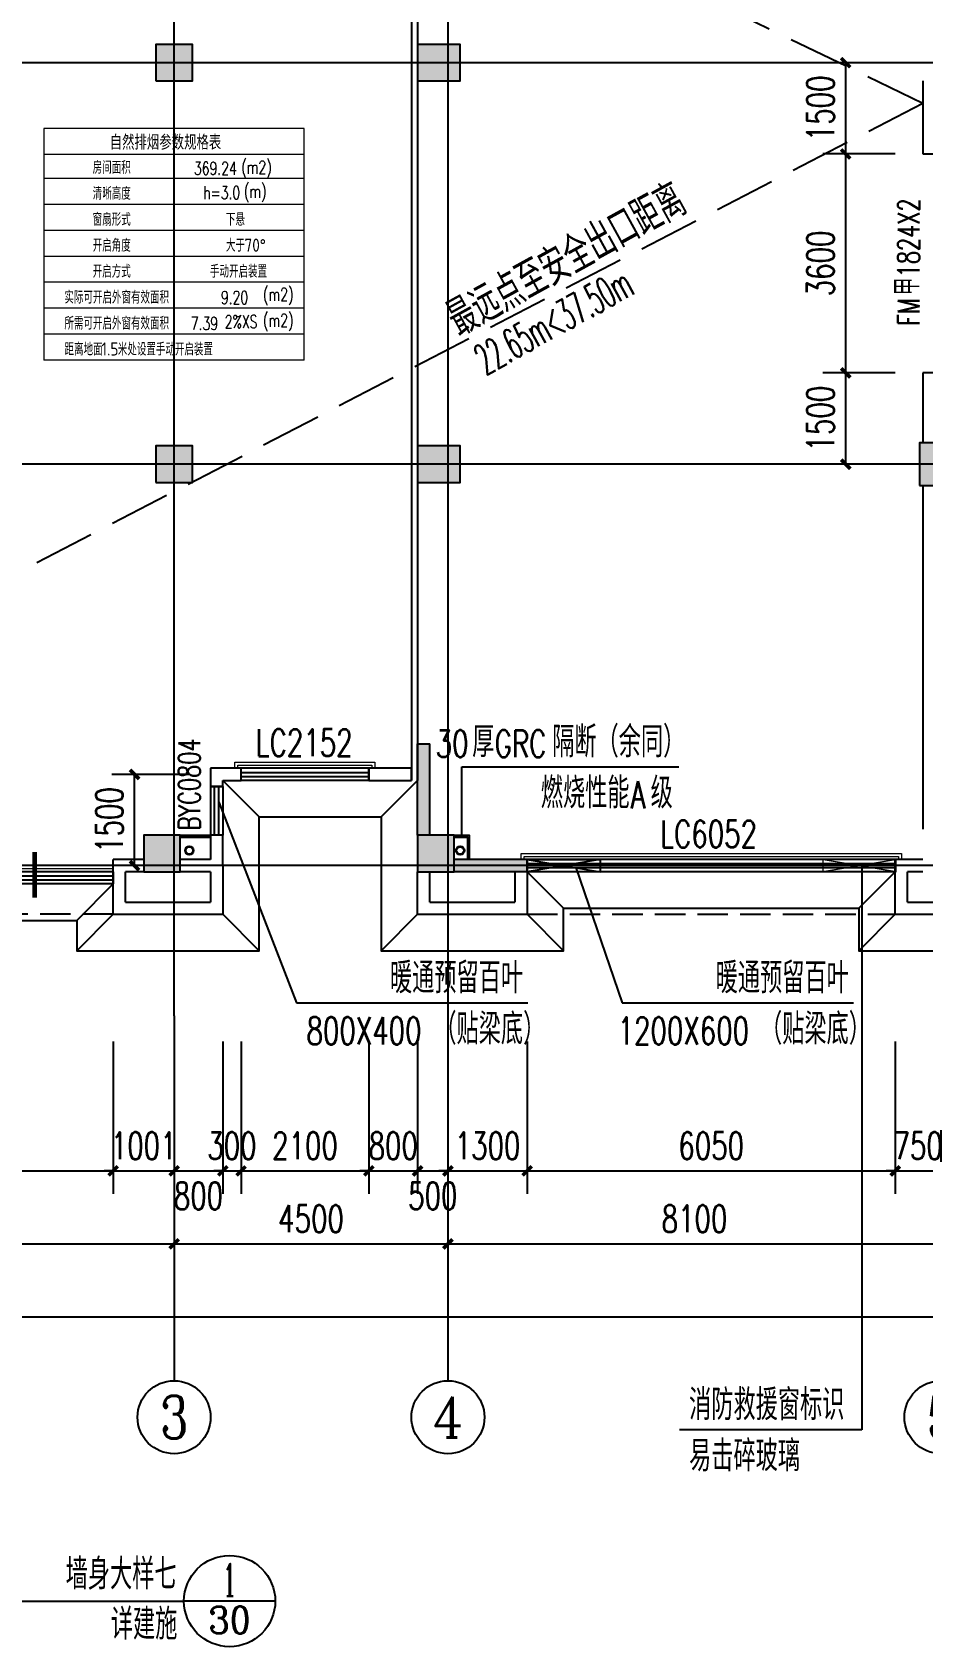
# Model space of a CAD drawing. Extents: x 1738711 to 2346805, y 1189731 to 2516152.
# Drawn here: x 1935962 to 1950592, y 1574084 to 1600625 of the extents above; entities that cross this region are included whole.
import ezdxf
from ezdxf.enums import TextEntityAlignment as Align

# ---------------------------------------------------------------- set-up
doc = ezdxf.new("R2010")
doc.units = 0
doc.header["$LTSCALE"] = 1000
doc.header["$MEASUREMENT"] = 0
doc.linetypes.add('DASH', pattern=[0.35, 0.25, -0.1])
doc.linetypes.add('复件 140224通州运河二期售楼部条件图_t3$0$X-ME SHAFT SH$0$X-B2$0$WATER_LINE', pattern=[0])
for name, color, linetype, lineweight in [('_0', 7, 'Continuous', 25), ('H_Z', 4, 'Continuous', 13), ('栏杆', 6, 'Continuous', 15)]:
    doc.layers.add(name, color=color, linetype=linetype, lineweight=lineweight)
for name, color, linetype in [('_line1', 151, 'Continuous'), ('A-Detl-Thin', 1, 'Continuous'), ('AXIS', 3, 'Continuous'), ('AXIS_TEXT', 7, 'Continuous'), ('COLUMN', 9, 'Continuous'), ('DIM_IDEN', 3, 'Continuous'), ('DIM_LEAD', 3, 'Continuous'), ('DOTE', 1, 'Continuous'), ('PUB_DIM', 3, 'Continuous'), ('PUB_HATCH', 8, 'Continuous'), ('PUB_TEXT', 7, 'Continuous'), ('WALL', 40, 'Continuous'), ('WINDOW', 144, 'Continuous'), ('WINDOW_TEXT', 7, 'Continuous'), ('YS', 6, 'Continuous'), ('文字', 6, 'Continuous'), ('疏散距离', 211, 'DASH'), ('看线', 8, 'Continuous'), ('面层', 6, 'Continuous')]:
    doc.layers.add(name, color=color, linetype=linetype)
doc.styles.add('_TCH_AXIS', font='COMPLEX', dxfattribs={"bigfont": 'GBCBIG'})
doc.styles.add('_TCH_DIM', font='SIMPLEX', dxfattribs={"bigfont": 'GBCBIG'})
doc.styles.add('_TCH_DIM_T3', font='SIMPLEX', dxfattribs={"width": 0.705882, "bigfont": 'GBCBIG'})
doc.styles.add('_TCH_LABEL', font='COMPLEX', dxfattribs={"bigfont": 'GBCBIG'})
doc.styles.add('_TCH_WINDOW', font='SIMPLEX', dxfattribs={"height": 3.5, "bigfont": 'GBCBIG'})
doc.styles.add('COMPLEX', font='COMPLEX')
doc.styles.add('HZ', font='rs', dxfattribs={"bigfont": 'hztxt'})
doc.styles.get("Standard").update_dxf_attribs({"font": 'gbenor.shx', "bigfont": 'gbcbig.shx'})
doc.styles.add('黑体', font='simhei_0.ttf', dxfattribs={"width": 0.9})
doc.dimstyles.new('_TCH_ARCH&&150', dxfattribs={"dimtxt": 446.25, "dimasz": 150, "dimexe": 375, "dimexo": 450, "dimgap": 189.375, "dimtad": 1, "dimdec": 0, "dimzin": 0, "dimdsep": 46, "dimtxsty": '_TCH_DIM_T3', "dimblk": 'ARCHTICK', "dimcen": 0.09, "dimclrt": 7, "dimazin": 2, "dimtfac": 1, "dimtdec": 0, "dimtix": 1, "dimtmove": 2, "dimatfit": 3, "dimfxl": 1, "dimtolj": 1, "dimtzin": 0, "dimarcsym": 0})

# ---------------------------------------------------------------- blocks, each defined once
blk = doc.blocks.new('A$C68B42598')
at = {"layer": 'YS'}
for radius in [70, 60]:
    blk.add_circle((70, 70), radius, dxfattribs=at)
blk = doc.blocks.new('hreahaerheh')
at = {"layer": 'YS'}
blk.add_blockref('A$C68B42598', (1933315, 1888439), dxfattribs=at)
blk = doc.blocks.new('hreahreahearher')
at = {"layer": 'YS'}
blk.add_blockref('A$C68B42598', (1938472, 1686205), dxfattribs=at)
blk = doc.blocks.new('jtrsjhtrh')
at = {"layer": 'A-Detl-Thin', "const_width": 20}
blk.add_lwpolyline([(397699, 368025), (397899, 368025), (397899, 366825), (397699, 366825)], close=True, dxfattribs=at)
for points in [[(397899, 366825), (397699, 368025)], [(397699, 366825), (397899, 368025)]]:
    blk.add_lwpolyline(points, dxfattribs=at)
blk = doc.blocks.new('hgerahgrehre')
at = {"layer": '看线'}
for p, q in [((1923667, 1595055), (1923867, 1596255)), ((1923667, 1596255), (1923867, 1595055))]:
    blk.add_line(p, q, dxfattribs=at)
blk.add_lwpolyline([(1923667, 1595055), (1923667, 1596255), (1923867, 1596255), (1923867, 1595055)], close=True, dxfattribs=at)
blk = doc.blocks.new('_ArchTick')
at = {"color": 0, "linetype": 'ByBlock', "const_width": 0.4}
blk.add_lwpolyline([(-0.5, -0.5), (0.5, 0.5)], dxfattribs=at)
blk = doc.blocks.new('*D2017')
at = {"layer": 'Defpoints', "color": 0, "transparency": 16777216}
for p in [(1937642, 1588425), (1938992, 1588425), (1938992, 1586925)]:
    blk.add_point(p, dxfattribs=at)
at = {"layer": 'PUB_DIM', "color": 0, "lineweight": -2, "transparency": 16777216}
for p, q in [((1938542, 1588425), (1937267, 1588425)), ((1937642, 1586925), (1937642, 1588425)), ((1938542, 1586925), (1937267, 1586925))]:
    blk.add_line(p, q, dxfattribs=at)
at = {"layer": 'PUB_DIM', "color": 0, "lineweight": -2, "transparency": 16777216, "xscale": 150, "yscale": 150, "zscale": 150}
for p, rotation in [((1937642, 1588425), 90), ((1937642, 1586925), 270)]:
    blk.add_blockref('_ArchTick', p, dxfattribs=dict(at, rotation=rotation))
at = {"layer": 'PUB_DIM', "color": 7, "transparency": 16777216, "insert": (1937229, 1587675), "char_height": 446.2, "attachment_point": 5, "rotation": 90, "style": '_TCH_DIM_T3'}
blk.add_mtext('\\A1;1500', dxfattribs=at)
blk = doc.blocks.new('*D2467')
at = {"layer": 'Defpoints', "color": 0, "transparency": 16777216}
for p in [(1930192, 1584485), (1937291, 1584485), (1937291, 1581907)]:
    blk.add_point(p, dxfattribs=at)
at = {"layer": 'PUB_DIM', "color": 0, "lineweight": -2, "transparency": 16777216}
for p, q in [((1930192, 1584035), (1930192, 1581532)), ((1937291, 1584035), (1937291, 1581532)), ((1930192, 1581907), (1937291, 1581907))]:
    blk.add_line(p, q, dxfattribs=at)
at = {"layer": 'PUB_DIM', "color": 0, "lineweight": -2, "transparency": 16777216, "xscale": 150, "yscale": 150, "zscale": 150, "rotation": 180}
blk.add_blockref('_ArchTick', (1930192, 1581907), dxfattribs=at)
at = {"layer": 'PUB_DIM', "color": 0, "lineweight": -2, "transparency": 16777216, "xscale": 150, "yscale": 150, "zscale": 150}
blk.add_blockref('_ArchTick', (1937291, 1581907), dxfattribs=at)
at = {"layer": 'PUB_DIM', "color": 7, "transparency": 16777216, "insert": (1933742, 1582320), "char_height": 446.2, "attachment_point": 5, "style": '_TCH_DIM_T3'}
blk.add_mtext('\\A1;7099', dxfattribs=at)
blk = doc.blocks.new('*D2468')
at = {"layer": 'Defpoints', "color": 0, "transparency": 16777216}
for p in [(1937291, 1584485), (1938292, 1584485), (1938292, 1581907)]:
    blk.add_point(p, dxfattribs=at)
at = {"layer": 'PUB_DIM', "color": 0, "lineweight": -2, "transparency": 16777216}
for p, q in [((1937291, 1584035), (1937291, 1581532)), ((1938292, 1584035), (1938292, 1581532)), ((1937291, 1581907), (1937141, 1581907)), ((1937291, 1581907), (1938292, 1581907)), ((1938292, 1581907), (1938442, 1581907))]:
    blk.add_line(p, q, dxfattribs=at)
at = {"layer": 'PUB_DIM', "color": 0, "lineweight": -2, "transparency": 16777216, "xscale": 150, "yscale": 150, "zscale": 150}
blk.add_blockref('_ArchTick', (1937291, 1581907), dxfattribs=at)
at = {"layer": 'PUB_DIM', "color": 0, "lineweight": -2, "transparency": 16777216, "xscale": 150, "yscale": 150, "zscale": 150, "rotation": 180}
blk.add_blockref('_ArchTick', (1938292, 1581907), dxfattribs=at)
at = {"layer": 'PUB_DIM', "color": 7, "transparency": 16777216, "insert": (1937792, 1582320), "char_height": 446.2, "attachment_point": 5, "style": '_TCH_DIM_T3'}
blk.add_mtext('\\A1;1001', dxfattribs=at)
blk = doc.blocks.new('*D2469')
at = {"layer": 'Defpoints', "color": 0, "transparency": 16777216}
for p in [(1938292, 1584485), (1939092, 1584485), (1939092, 1581907)]:
    blk.add_point(p, dxfattribs=at)
at = {"layer": 'PUB_DIM', "color": 0, "lineweight": -2, "transparency": 16777216}
for p, q in [((1938292, 1584035), (1938292, 1581532)), ((1939092, 1584035), (1939092, 1581532)), ((1938292, 1581907), (1939092, 1581907))]:
    blk.add_line(p, q, dxfattribs=at)
at = {"layer": 'PUB_DIM', "color": 0, "lineweight": -2, "transparency": 16777216, "xscale": 150, "yscale": 150, "zscale": 150, "rotation": 180}
blk.add_blockref('_ArchTick', (1938292, 1581907), dxfattribs=at)
at = {"layer": 'PUB_DIM', "color": 0, "lineweight": -2, "transparency": 16777216, "xscale": 150, "yscale": 150, "zscale": 150}
blk.add_blockref('_ArchTick', (1939092, 1581907), dxfattribs=at)
at = {"layer": 'PUB_DIM', "color": 7, "transparency": 16777216, "insert": (1938692, 1581495), "char_height": 446.2, "attachment_point": 5, "style": '_TCH_DIM_T3'}
blk.add_mtext('\\A1;800', dxfattribs=at)
blk = doc.blocks.new('*D2470')
at = {"layer": 'Defpoints', "color": 0, "transparency": 16777216}
for p in [(1939092, 1584485), (1939392, 1584485), (1939392, 1581907)]:
    blk.add_point(p, dxfattribs=at)
at = {"layer": 'PUB_DIM', "color": 0, "lineweight": -2, "transparency": 16777216}
for p, q in [((1939092, 1584035), (1939092, 1581532)), ((1939392, 1584035), (1939392, 1581532)), ((1939092, 1581907), (1938942, 1581907)), ((1939092, 1581907), (1939392, 1581907)), ((1939392, 1581907), (1939542, 1581907))]:
    blk.add_line(p, q, dxfattribs=at)
at = {"layer": 'PUB_DIM', "color": 0, "lineweight": -2, "transparency": 16777216, "xscale": 150, "yscale": 150, "zscale": 150}
blk.add_blockref('_ArchTick', (1939092, 1581907), dxfattribs=at)
at = {"layer": 'PUB_DIM', "color": 0, "lineweight": -2, "transparency": 16777216, "xscale": 150, "yscale": 150, "zscale": 150, "rotation": 180}
blk.add_blockref('_ArchTick', (1939392, 1581907), dxfattribs=at)
at = {"layer": 'PUB_DIM', "color": 7, "transparency": 16777216, "insert": (1939242, 1582320), "char_height": 446.2, "attachment_point": 5, "style": '_TCH_DIM_T3'}
blk.add_mtext('\\A1;300', dxfattribs=at)
blk = doc.blocks.new('*D2471')
at = {"layer": 'Defpoints', "color": 0, "transparency": 16777216}
for p in [(1939392, 1584485), (1941492, 1584485), (1941492, 1581907)]:
    blk.add_point(p, dxfattribs=at)
at = {"layer": 'PUB_DIM', "color": 0, "lineweight": -2, "transparency": 16777216}
for p, q in [((1939392, 1584035), (1939392, 1581532)), ((1941492, 1584035), (1941492, 1581532)), ((1939392, 1581907), (1941492, 1581907))]:
    blk.add_line(p, q, dxfattribs=at)
at = {"layer": 'PUB_DIM', "color": 0, "lineweight": -2, "transparency": 16777216, "xscale": 150, "yscale": 150, "zscale": 150, "rotation": 180}
blk.add_blockref('_ArchTick', (1939392, 1581907), dxfattribs=at)
at = {"layer": 'PUB_DIM', "color": 0, "lineweight": -2, "transparency": 16777216, "xscale": 150, "yscale": 150, "zscale": 150}
blk.add_blockref('_ArchTick', (1941492, 1581907), dxfattribs=at)
at = {"layer": 'PUB_DIM', "color": 7, "transparency": 16777216, "insert": (1940442, 1582320), "char_height": 446.2, "attachment_point": 5, "style": '_TCH_DIM_T3'}
blk.add_mtext('\\A1;2100', dxfattribs=at)
blk = doc.blocks.new('*D2472')
at = {"layer": 'Defpoints', "color": 0, "transparency": 16777216}
for p in [(1941492, 1584485), (1942292, 1584485), (1942292, 1581907)]:
    blk.add_point(p, dxfattribs=at)
at = {"layer": 'PUB_DIM', "color": 0, "lineweight": -2, "transparency": 16777216}
for p, q in [((1941492, 1584035), (1941492, 1581532)), ((1942292, 1584035), (1942292, 1581532)), ((1941492, 1581907), (1941342, 1581907)), ((1941492, 1581907), (1942292, 1581907)), ((1942292, 1581907), (1942442, 1581907))]:
    blk.add_line(p, q, dxfattribs=at)
at = {"layer": 'PUB_DIM', "color": 0, "lineweight": -2, "transparency": 16777216, "xscale": 150, "yscale": 150, "zscale": 150}
blk.add_blockref('_ArchTick', (1941492, 1581907), dxfattribs=at)
at = {"layer": 'PUB_DIM', "color": 0, "lineweight": -2, "transparency": 16777216, "xscale": 150, "yscale": 150, "zscale": 150, "rotation": 180}
blk.add_blockref('_ArchTick', (1942292, 1581907), dxfattribs=at)
at = {"layer": 'PUB_DIM', "color": 7, "transparency": 16777216, "insert": (1941892, 1582320), "char_height": 446.2, "attachment_point": 5, "style": '_TCH_DIM_T3'}
blk.add_mtext('\\A1;800', dxfattribs=at)
blk = doc.blocks.new('*D2473')
at = {"layer": 'Defpoints', "color": 0, "transparency": 16777216}
for p in [(1942292, 1584485), (1942792, 1584485), (1942792, 1581907)]:
    blk.add_point(p, dxfattribs=at)
at = {"layer": 'PUB_DIM', "color": 0, "lineweight": -2, "transparency": 16777216}
for p, q in [((1942292, 1584035), (1942292, 1581532)), ((1942792, 1584035), (1942792, 1581532)), ((1942292, 1581907), (1942792, 1581907))]:
    blk.add_line(p, q, dxfattribs=at)
at = {"layer": 'PUB_DIM', "color": 0, "lineweight": -2, "transparency": 16777216, "xscale": 150, "yscale": 150, "zscale": 150, "rotation": 180}
blk.add_blockref('_ArchTick', (1942292, 1581907), dxfattribs=at)
at = {"layer": 'PUB_DIM', "color": 0, "lineweight": -2, "transparency": 16777216, "xscale": 150, "yscale": 150, "zscale": 150}
blk.add_blockref('_ArchTick', (1942792, 1581907), dxfattribs=at)
at = {"layer": 'PUB_DIM', "color": 7, "transparency": 16777216, "insert": (1942542, 1581495), "char_height": 446.2, "attachment_point": 5, "style": '_TCH_DIM_T3'}
blk.add_mtext('\\A1;500', dxfattribs=at)
blk = doc.blocks.new('*D2474')
at = {"layer": 'Defpoints', "color": 0, "transparency": 16777216}
for p in [(1942792, 1584485), (1944092, 1584485), (1944092, 1581907)]:
    blk.add_point(p, dxfattribs=at)
at = {"layer": 'PUB_DIM', "color": 0, "lineweight": -2, "transparency": 16777216}
for p, q in [((1942792, 1584035), (1942792, 1581532)), ((1944092, 1584035), (1944092, 1581532)), ((1942792, 1581907), (1942642, 1581907)), ((1942792, 1581907), (1944092, 1581907)), ((1944092, 1581907), (1944242, 1581907))]:
    blk.add_line(p, q, dxfattribs=at)
at = {"layer": 'PUB_DIM', "color": 0, "lineweight": -2, "transparency": 16777216, "xscale": 150, "yscale": 150, "zscale": 150}
blk.add_blockref('_ArchTick', (1942792, 1581907), dxfattribs=at)
at = {"layer": 'PUB_DIM', "color": 0, "lineweight": -2, "transparency": 16777216, "xscale": 150, "yscale": 150, "zscale": 150, "rotation": 180}
blk.add_blockref('_ArchTick', (1944092, 1581907), dxfattribs=at)
at = {"layer": 'PUB_DIM', "color": 7, "transparency": 16777216, "insert": (1943442, 1582320), "char_height": 446.2, "attachment_point": 5, "style": '_TCH_DIM_T3'}
blk.add_mtext('\\A1;1300', dxfattribs=at)
blk = doc.blocks.new('*D2475')
at = {"layer": 'Defpoints', "color": 0, "transparency": 16777216}
for p in [(1944092, 1584485), (1950142, 1584485), (1950142, 1581907)]:
    blk.add_point(p, dxfattribs=at)
at = {"layer": 'PUB_DIM', "color": 0, "lineweight": -2, "transparency": 16777216}
for p, q in [((1944092, 1584035), (1944092, 1581532)), ((1950142, 1584035), (1950142, 1581532)), ((1944092, 1581907), (1950142, 1581907))]:
    blk.add_line(p, q, dxfattribs=at)
at = {"layer": 'PUB_DIM', "color": 0, "lineweight": -2, "transparency": 16777216, "xscale": 150, "yscale": 150, "zscale": 150, "rotation": 180}
blk.add_blockref('_ArchTick', (1944092, 1581907), dxfattribs=at)
at = {"layer": 'PUB_DIM', "color": 0, "lineweight": -2, "transparency": 16777216, "xscale": 150, "yscale": 150, "zscale": 150}
blk.add_blockref('_ArchTick', (1950142, 1581907), dxfattribs=at)
at = {"layer": 'PUB_DIM', "color": 7, "transparency": 16777216, "insert": (1947117, 1582320), "char_height": 446.2, "attachment_point": 5, "style": '_TCH_DIM_T3'}
blk.add_mtext('\\A1;6050', dxfattribs=at)
blk = doc.blocks.new('*D2476')
at = {"layer": 'Defpoints', "color": 0, "transparency": 16777216}
for p in [(1950142, 1584485), (1950892, 1584485), (1950892, 1581907)]:
    blk.add_point(p, dxfattribs=at)
at = {"layer": 'PUB_DIM', "color": 0, "lineweight": -2, "transparency": 16777216}
for p, q in [((1950142, 1584035), (1950142, 1581532)), ((1950892, 1584035), (1950892, 1581532)), ((1950142, 1581907), (1949992, 1581907)), ((1950142, 1581907), (1950892, 1581907)), ((1950892, 1581907), (1951042, 1581907))]:
    blk.add_line(p, q, dxfattribs=at)
at = {"layer": 'PUB_DIM', "color": 0, "lineweight": -2, "transparency": 16777216, "xscale": 150, "yscale": 150, "zscale": 150}
blk.add_blockref('_ArchTick', (1950142, 1581907), dxfattribs=at)
at = {"layer": 'PUB_DIM', "color": 0, "lineweight": -2, "transparency": 16777216, "xscale": 150, "yscale": 150, "zscale": 150, "rotation": 180}
blk.add_blockref('_ArchTick', (1950892, 1581907), dxfattribs=at)
at = {"layer": 'PUB_DIM', "color": 7, "transparency": 16777216, "insert": (1950517, 1582320), "char_height": 446.2, "attachment_point": 5, "style": '_TCH_DIM_T3'}
blk.add_mtext('\\A1;750', dxfattribs=at)
blk = doc.blocks.new('*D2523')
at = {"layer": 'AXIS', "color": 0, "lineweight": -2, "transparency": 16777216}
for p, q in [((1930192, 1584007), (1930192, 1580332)), ((1938292, 1584007), (1938292, 1580332)), ((1930192, 1580707), (1938292, 1580707))]:
    blk.add_line(p, q, dxfattribs=at)
at = {"layer": 'Defpoints', "color": 0, "transparency": 16777216}
for p in [(1930192, 1584457), (1938292, 1584457), (1938292, 1580707)]:
    blk.add_point(p, dxfattribs=at)
at = {"layer": 'AXIS', "color": 0, "lineweight": -2, "transparency": 16777216, "xscale": 150, "yscale": 150, "zscale": 150, "rotation": 180}
blk.add_blockref('_ArchTick', (1930192, 1580707), dxfattribs=at)
at = {"layer": 'AXIS', "color": 0, "lineweight": -2, "transparency": 16777216, "xscale": 150, "yscale": 150, "zscale": 150}
blk.add_blockref('_ArchTick', (1938292, 1580707), dxfattribs=at)
at = {"layer": 'AXIS', "color": 7, "transparency": 16777216, "insert": (1934242, 1581120), "char_height": 446.2, "attachment_point": 5, "style": '_TCH_DIM_T3'}
blk.add_mtext('\\A1;8100', dxfattribs=at)
blk = doc.blocks.new('*D2524')
at = {"layer": 'AXIS', "color": 0, "lineweight": -2, "transparency": 16777216}
for p, q in [((1938292, 1584007), (1938292, 1580332)), ((1942792, 1584007), (1942792, 1580332)), ((1938292, 1580707), (1942792, 1580707))]:
    blk.add_line(p, q, dxfattribs=at)
at = {"layer": 'Defpoints', "color": 0, "transparency": 16777216}
for p in [(1938292, 1584457), (1942792, 1584457), (1942792, 1580707)]:
    blk.add_point(p, dxfattribs=at)
at = {"layer": 'AXIS', "color": 0, "lineweight": -2, "transparency": 16777216, "xscale": 150, "yscale": 150, "zscale": 150, "rotation": 180}
blk.add_blockref('_ArchTick', (1938292, 1580707), dxfattribs=at)
at = {"layer": 'AXIS', "color": 0, "lineweight": -2, "transparency": 16777216, "xscale": 150, "yscale": 150, "zscale": 150}
blk.add_blockref('_ArchTick', (1942792, 1580707), dxfattribs=at)
at = {"layer": 'AXIS', "color": 7, "transparency": 16777216, "insert": (1940542, 1581120), "char_height": 446.2, "attachment_point": 5, "style": '_TCH_DIM_T3'}
blk.add_mtext('\\A1;4500', dxfattribs=at)
blk = doc.blocks.new('*D2525')
at = {"layer": 'AXIS', "color": 0, "lineweight": -2, "transparency": 16777216}
for p, q in [((1942792, 1584007), (1942792, 1580332)), ((1950892, 1584007), (1950892, 1580332)), ((1942792, 1580707), (1950892, 1580707))]:
    blk.add_line(p, q, dxfattribs=at)
at = {"layer": 'Defpoints', "color": 0, "transparency": 16777216}
for p in [(1942792, 1584457), (1950892, 1584457), (1950892, 1580707)]:
    blk.add_point(p, dxfattribs=at)
at = {"layer": 'AXIS', "color": 0, "lineweight": -2, "transparency": 16777216, "xscale": 150, "yscale": 150, "zscale": 150, "rotation": 180}
blk.add_blockref('_ArchTick', (1942792, 1580707), dxfattribs=at)
at = {"layer": 'AXIS', "color": 0, "lineweight": -2, "transparency": 16777216, "xscale": 150, "yscale": 150, "zscale": 150}
blk.add_blockref('_ArchTick', (1950892, 1580707), dxfattribs=at)
at = {"layer": 'AXIS', "color": 7, "transparency": 16777216, "insert": (1946842, 1581120), "char_height": 446.2, "attachment_point": 5, "style": '_TCH_DIM_T3'}
blk.add_mtext('\\A1;8100', dxfattribs=at)
blk = doc.blocks.new('*D2532')
at = {"layer": 'AXIS', "color": 0, "lineweight": -2, "transparency": 16777216}
for p, q in [((1921292, 1584007), (1921292, 1579132)), ((1999992, 1584007), (1999992, 1579132)), ((1921292, 1579507), (1999992, 1579507))]:
    blk.add_line(p, q, dxfattribs=at)
at = {"layer": 'Defpoints', "color": 0, "transparency": 16777216}
for p in [(1921292, 1584457), (1999992, 1584457), (1999992, 1579507)]:
    blk.add_point(p, dxfattribs=at)
at = {"layer": 'AXIS', "color": 0, "lineweight": -2, "transparency": 16777216, "xscale": 150, "yscale": 150, "zscale": 150, "rotation": 180}
blk.add_blockref('_ArchTick', (1921292, 1579507), dxfattribs=at)
at = {"layer": 'AXIS', "color": 0, "lineweight": -2, "transparency": 16777216, "xscale": 150, "yscale": 150, "zscale": 150}
blk.add_blockref('_ArchTick', (1999992, 1579507), dxfattribs=at)
at = {"layer": 'AXIS', "color": 7, "transparency": 16777216, "insert": (1960642, 1579920), "char_height": 446.2, "attachment_point": 5, "style": '_TCH_DIM_T3'}
blk.add_mtext('\\A1;78700', dxfattribs=at)
blk = doc.blocks.new('*D2953')
at = {"layer": 'Defpoints', "color": 0, "transparency": 16777216}
for p in [(1949327, 1600125), (1950592, 1600125), (1950592, 1598625)]:
    blk.add_point(p, dxfattribs=at)
at = {"layer": 'PUB_DIM', "color": 0, "lineweight": -2, "transparency": 16777216}
for p, q in [((1950142, 1600125), (1948952, 1600125)), ((1949327, 1598625), (1949327, 1600125)), ((1950142, 1598625), (1948952, 1598625))]:
    blk.add_line(p, q, dxfattribs=at)
at = {"layer": 'PUB_DIM', "color": 0, "lineweight": -2, "transparency": 16777216, "xscale": 150, "yscale": 150, "zscale": 150}
for p, rotation in [((1949327, 1600125), 90), ((1949327, 1598625), 270)]:
    blk.add_blockref('_ArchTick', p, dxfattribs=dict(at, rotation=rotation))
at = {"layer": 'PUB_DIM', "color": 7, "transparency": 16777216, "insert": (1948914, 1599375), "char_height": 446.2, "attachment_point": 5, "rotation": 90, "style": '_TCH_DIM_T3'}
blk.add_mtext('\\A1;1500', dxfattribs=at)
blk = doc.blocks.new('*D2954')
at = {"layer": 'Defpoints', "color": 0, "transparency": 16777216}
for p in [(1949327, 1598625), (1950592, 1598625), (1950592, 1595025)]:
    blk.add_point(p, dxfattribs=at)
at = {"layer": 'PUB_DIM', "color": 0, "lineweight": -2, "transparency": 16777216}
for p, q in [((1950142, 1598625), (1948952, 1598625)), ((1949327, 1595025), (1949327, 1598625)), ((1950142, 1595025), (1948952, 1595025))]:
    blk.add_line(p, q, dxfattribs=at)
at = {"layer": 'PUB_DIM', "color": 0, "lineweight": -2, "transparency": 16777216, "xscale": 150, "yscale": 150, "zscale": 150}
for p, rotation in [((1949327, 1598625), 90), ((1949327, 1595025), 270)]:
    blk.add_blockref('_ArchTick', p, dxfattribs=dict(at, rotation=rotation))
at = {"layer": 'PUB_DIM', "color": 7, "transparency": 16777216, "insert": (1948914, 1596825), "char_height": 446.2, "attachment_point": 5, "rotation": 90, "style": '_TCH_DIM_T3'}
blk.add_mtext('\\A1;3600', dxfattribs=at)
blk = doc.blocks.new('*D2955')
at = {"layer": 'Defpoints', "color": 0, "transparency": 16777216}
for p in [(1949327, 1595025), (1950592, 1595025), (1950592, 1593525)]:
    blk.add_point(p, dxfattribs=at)
at = {"layer": 'PUB_DIM', "color": 0, "lineweight": -2, "transparency": 16777216}
for p, q in [((1950142, 1595025), (1948952, 1595025)), ((1949327, 1593525), (1949327, 1595025)), ((1950142, 1593525), (1948952, 1593525))]:
    blk.add_line(p, q, dxfattribs=at)
at = {"layer": 'PUB_DIM', "color": 0, "lineweight": -2, "transparency": 16777216, "xscale": 150, "yscale": 150, "zscale": 150}
for p, rotation in [((1949327, 1595025), 90), ((1949327, 1593525), 270)]:
    blk.add_blockref('_ArchTick', p, dxfattribs=dict(at, rotation=rotation))
at = {"layer": 'PUB_DIM', "color": 7, "transparency": 16777216, "insert": (1948914, 1594275), "char_height": 446.2, "attachment_point": 5, "rotation": 90, "style": '_TCH_DIM_T3'}
blk.add_mtext('\\A1;1500', dxfattribs=at)
blk = doc.blocks.new('_FZH')
blk.add_lwpolyline([(-0.5, -0.5), (0.5, -0.5), (0.5, 0.5), (-0.5, 0.5)], close=True)
at = {"layer": 'PUB_HATCH'}
blk.add_solid([(-0.5, -0.5), (0.5, -0.5), (-0.5, 0.5), (0.5, 0.5)], dxfattribs=at)
blk = doc.blocks.new('$TCHSYS$WIN2D')
for p, q in [((-0.5, 0.5), (0.5, 0.5)), ((-0.5, 0.5), (-0.5, -0.5)), ((0.5, 0.5), (0.5, -0.5)), ((0.5, 0.1667), (-0.5, 0.1667)), ((0.5, -0.1667), (-0.5, -0.1667)), ((-0.5, -0.5), (0.5, -0.5))]:
    blk.add_line(p, q)
blk = doc.blocks.new('_AXISO')
blk.add_circle((0, 0), 0.5)
at = {"layer": 'AXIS_TEXT', "style": 'COMPLEX', "width": 1.041667}
blk.add_attdef('A', text='', height=0.56, dxfattribs=at).set_placement((-0.25, -0.28), (0.25, -0.28), align=Align.FIT)

msp = doc.modelspace()

# ---------------------------------------------------------------- hatches: boundary and pattern name
at = {"layer": 'PUB_HATCH', "linetype": '复件 140224通州运河二期售楼部条件图_t3$0$X-ME SHAFT SH$0$X-B2$0$WATER_LINE'}
for points in [[(1942291.9, 1588425.4), (1942491.9, 1588425.4), (1942491.9, 1588925.4), (1942291.9, 1588925.4)], [(1942291.9, 1587425.4), (1942491.9, 1587425.4), (1942491.9, 1588425.4), (1942291.9, 1588425.4)], [(1942891.9, 1587025.4), (1942891.9, 1586825.4), (1944091.9, 1586825.4), (1944091.9, 1587025.4)]]:
    msp.add_hatch(color=256, dxfattribs=at).paths.add_polyline_path(points)

# ---------------------------------------------------------------- linework, layer by layer
at = {"layer": '_line1'}
for p, q in [((1939691.6, 1587725.4), (1939091.6, 1588325.4)), ((1941691.9, 1587725.4), (1942291.9, 1588325.4)), ((1944091.9, 1586825.4), (1944691.9, 1586225.4)), ((1950141.9, 1586825.4), (1949541.9, 1586225.4)), ((1936691.2, 1586025.4), (1937291.2, 1586625.4)), ((1936691.2, 1585525.4), (1937291.2, 1586125.4)), ((1939091.6, 1586125.4), (1939691.6, 1585525.4)), ((1942291.9, 1586125.4), (1941691.9, 1585525.4)), ((1944091.9, 1586125.4), (1944691.9, 1585525.4)), ((1950141.9, 1586125.4), (1949541.9, 1585525.4))]:
    msp.add_line(p, q, dxfattribs=at)
msp.add_lwpolyline([(1930291.9, 1586025.4), (1936691.2, 1586025.4), (1936691.2, 1585525.4), (1939691.6, 1585525.4), (1939691.6, 1587725.4), (1941691.9, 1587725.4), (1941691.9, 1585525.4), (1944691.9, 1585525.4), (1944691.9, 1586225.4), (1949541.9, 1586225.4), (1949541.9, 1585525.4), (1952241.9, 1585525.4), (1952241.9, 1586225.4), (1957641.9, 1586225.4), (1957641.9, 1585525.4), (1960341.9, 1585525.4), (1960341.9, 1586225.4), (1963291.9, 1586225.4), (1963291.9, 1585825.4), (1965491.9, 1585825.4), (1965491.9, 1586225.4), (1966791.9, 1586225.4)], dxfattribs=at)
at = {"layer": 'AXIS'}
for p, q in [((1938291.9, 1584457.1), (1938291.9, 1578457.1)), ((1942791.9, 1584457.1), (1942791.9, 1578457.1))]:
    msp.add_line(p, q, dxfattribs=at)
at = {"layer": 'DIM_IDEN'}
for p in [(1935776.8, 1574834.1), (1939953.7, 1574834.1)]:
    msp.add_line(p, (1938453.7, 1574834.1), dxfattribs=at)
at = {"layer": 'DIM_IDEN', "const_width": 75}
msp.add_lwpolyline([(1936001.8, 1587147.2), (1936001.8, 1586397.2)], dxfattribs=at)
at = {"layer": 'DIM_IDEN'}
msp.add_circle((1939203.7, 1574834.1), 750, dxfattribs=at)
at = {"layer": 'DIM_LEAD'}
for p, q in [((1943016.9, 1587404.7), (1943016.9, 1588549.2)), ((1943016.9, 1588549.2), (1946586.4, 1588549.2)), ((1939024.9, 1587967.4), (1940301.3, 1584668.9)), ((1939024.9, 1587967.4), (1940301.3, 1584668.9)), ((1949591.1, 1586930.4), (1949591.1, 1577651.7)), ((1944891.9, 1586892.1), (1945653, 1584668.9)), ((1944891.9, 1586892.1), (1945653, 1584668.9)), ((1940301.3, 1584668.9), (1944101.5, 1584668.9)), ((1945653, 1584668.9), (1949453.2, 1584668.9)), ((1949591.1, 1577651.7), (1946596, 1577651.7))]:
    msp.add_line(p, q, dxfattribs=at)
at = {"layer": 'DOTE'}
for p, q in [((1938291.9, 1584457.1), (1938291.9, 1622149.3)), ((1942791.9, 1622149.3), (1942791.9, 1584457.1)), ((2001891.9, 1600125.4), (1919991.9, 1600125.4)), ((2001891.9, 1593525.4), (1919991.9, 1593525.4)), ((2001891.9, 1586925.4), (1919991.9, 1586925.4))]:
    msp.add_line(p, q, dxfattribs=at)
at = {"layer": 'H_Z'}
for p, q in [((1936152.4, 1599045.1), (1936152.4, 1595235)), ((1940431.4, 1599045.1), (1936152.4, 1599045.1)), ((1940431.4, 1595235), (1940431.4, 1599045.1)), ((1940431.4, 1598618.4), (1936152.4, 1598618.4)), ((1938291.9, 1598618.4), (1938291.9, 1595661.7)), ((1940431.4, 1598221.7), (1936152.4, 1598221.7)), ((1940431.4, 1597795), (1936152.4, 1597795)), ((1940431.4, 1597368.3), (1936152.4, 1597368.3)), ((1940431.4, 1596941.7), (1936152.4, 1596941.7)), ((1940431.4, 1596515), (1936152.4, 1596515)), ((1940431.4, 1596088.3), (1936152.4, 1596088.3)), ((1940431.4, 1595661.7), (1936152.4, 1595661.7)), ((1940431.4, 1595235), (1936152.4, 1595235))]:
    msp.add_line(p, q, dxfattribs=at)
at = {"layer": 'WALL'}
for p, q in [((1950591.9, 1599825.4), (1950591.9, 1598625.4)), ((1950591.9, 1598625.4), (1950791.9, 1598625.4)), ((1950791.9, 1595025.4), (1950591.9, 1595025.4)), ((1950591.9, 1595025.4), (1950591.9, 1593875.4)), ((1950591.9, 1593175.4), (1950591.9, 1587525.4))]:
    msp.add_line(p, q, dxfattribs=at)
at = {"layer": 'WALL', "linetype": '复件 140224通州运河二期售楼部条件图_t3$0$X-ME SHAFT SH$0$X-B2$0$WATER_LINE'}
for p, q in [((1942291.9, 1588425.4), (1942291.9, 1588925.4)), ((1942291.9, 1588925.4), (1942491.9, 1588925.4)), ((1942491.9, 1588425.4), (1942491.9, 1588925.4)), ((1939391.7, 1588525.4), (1938891.6, 1588525.4)), ((1938891.6, 1588525.4), (1938891.6, 1588225.4)), ((1939391.7, 1588325.4), (1939391.7, 1588525.4)), ((1942191.9, 1588525.4), (1941491.7, 1588525.4)), ((1941491.7, 1588525.4), (1941491.7, 1588325.4)), ((1942191.9, 1588325.4), (1942191.9, 1588525.4)), ((1942291.9, 1588525.4), (1942291.9, 1588525.4)), ((1942291.9, 1588525.4), (1942291.9, 1588325.4)), ((1939091.6, 1588325.4), (1939391.7, 1588325.4)), ((1939091.6, 1588225.4), (1939091.6, 1588325.4)), ((1941491.7, 1588325.4), (1942191.9, 1588325.4)), ((1942291.9, 1587425.4), (1942291.9, 1588425.4)), ((1942291.9, 1588325.4), (1942291.9, 1588325.4)), ((1942491.9, 1587425.4), (1942491.9, 1588425.4)), ((1938891.6, 1588225.4), (1939091.6, 1588225.4)), ((1939091.6, 1587425.4), (1938891.6, 1587425.4)), ((1938891.6, 1587425.4), (1938891.6, 1587025.4)), ((1939091.6, 1586925.4), (1939091.6, 1587425.4)), ((1937791.9, 1587025.4), (1937291.2, 1587025.4)), ((1937291.2, 1586825.4), (1937291.2, 1587025.4)), ((1938891.6, 1587025.4), (1938391.9, 1587025.4)), ((1939091.6, 1586925.4), (1939091.6, 1586125.4)), ((1944091.9, 1587025.4), (1942891.9, 1587025.4)), ((1944091.9, 1587025.4), (1944091.9, 1586825.4)), ((1944091.9, 1586825.4), (1944091.9, 1587025.4)), ((1950241.9, 1587025.4), (1950141.9, 1587025.4)), ((1950141.9, 1587025.4), (1950141.9, 1586825.4)), ((1950591.9, 1587025.4), (1950241.9, 1587025.4)), ((1937291.2, 1586625.4), (1937291.2, 1586825.4)), ((1937791.9, 1586825.4), (1937491.2, 1586825.4)), ((1937491.2, 1586725.4), (1937491.2, 1586825.4)), ((1937491.2, 1586325.4), (1937491.2, 1586725.4)), ((1938891.6, 1586825.4), (1938391.9, 1586825.4)), ((1938891.6, 1586825.4), (1938891.6, 1586325.4)), ((1942291.9, 1586125.4), (1942291.9, 1586825.4)), ((1942491.9, 1586325.4), (1942491.9, 1586825.4)), ((1944091.9, 1586825.4), (1942891.9, 1586825.4)), ((1943891.9, 1586825.4), (1943891.9, 1586325.4)), ((1944091.9, 1586825.4), (1943891.9, 1586825.4)), ((1944091.9, 1586825.4), (1944091.9, 1586125.4)), ((1950141.9, 1586125.4), (1950141.9, 1586825.4)), ((1950591.9, 1586825.4), (1950341.9, 1586825.4)), ((1950341.9, 1586325.4), (1950341.9, 1586825.4)), ((1937291.2, 1586125.4), (1937291.2, 1586625.4)), ((1937291.2, 1586125.4), (1939091.6, 1586125.4)), ((1937491.2, 1586325.4), (1938891.6, 1586325.4)), ((1942291.9, 1586125.4), (1944091.9, 1586125.4)), ((1942491.9, 1586325.4), (1943891.9, 1586325.4)), ((1950141.9, 1586125.4), (1951641.9, 1586125.4)), ((1950341.9, 1586325.4), (1951441.9, 1586325.4))]:
    msp.add_line(p, q, dxfattribs=at)
at = {"layer": '栏杆'}
for points in [[(1939291.6, 1588525.4), (1939291.6, 1588625.4), (1941591.9, 1588625.4), (1941591.9, 1588525.4)], [(1939341.6, 1588525.4), (1939341.6, 1588575.4), (1941541.9, 1588575.4), (1941541.9, 1588525.4)], [(1930891.9, 1586925.4), (1937291.2, 1586925.4)], [(1943991.9, 1587025.4), (1943991.9, 1587125.4), (1950241.9, 1587125.4), (1950241.9, 1587025.4)], [(1944041.9, 1587025.4), (1944041.9, 1587075.4), (1950191.9, 1587075.4), (1950191.9, 1587025.4)], [(1930891.9, 1586875.4), (1937291.2, 1586875.4)]]:
    msp.add_lwpolyline(points, dxfattribs=at)
at = {"layer": '疏散距离', "ltscale": 4}
for points in [[(1950591.9, 1599457.2), (1938891.6, 1605125.4), (1938891.6, 1605125.4), (1937791.9, 1606425.4), (1937791.9, 1607025.4), (1937791.9, 1613625.4), (1938191.9, 1615025.4)], [(1950591.9, 1599457.2), (1930491.9, 1589025.4)]]:
    msp.add_lwpolyline(points, dxfattribs=at)
at = {"layer": '看线', "linetype": 'DASH', "ltscale": 2}
for p, q in [((1937291.2, 1586125.4), (1923092.2, 1586125.4)), ((1944091.9, 1586125.4), (1950141.9, 1586125.4))]:
    msp.add_line(p, q, dxfattribs=at)
at = {"layer": '看线', "linetype": '复件 140224通州运河二期售楼部条件图_t3$0$X-ME SHAFT SH$0$X-B2$0$WATER_LINE'}
for points in [[(1942191.9, 1605325.4), (1942191.9, 1588325.4)], [(1942291.9, 1605475.4), (1942291.9, 1588325.4)]]:
    msp.add_lwpolyline(points, dxfattribs=at)
at = {"layer": '面层', "color": 144}
for points in [[(1938391.9, 1587425.4), (1938891.6, 1587425.4)], [(1938391.9, 1587395.4), (1938891.6, 1587395.4)], [(1942891.9, 1587425.4), (1943141.9, 1587425.4), (1943141.9, 1587025.4)], [(1942891.9, 1587395.4), (1943111.9, 1587395.4), (1943111.9, 1587025.4)]]:
    msp.add_lwpolyline(points, dxfattribs=at)

# ---------------------------------------------------------------- block references
for name, p, rotation in [('hgerahgrehre', (349037.3, 3510692.7), 270), ('jtrsjhtrh', (2316977.4, 1189126.6), 90)]:
    msp.add_blockref(name, p, dxfattribs=dict(rotation=rotation))
at = {"layer": '_0'}
for name, p in [('hreahreahearher', (0, -99100)), ('hreahaerheh', (9607.3, -301333.7))]:
    msp.add_blockref(name, p, dxfattribs=at)
at = {"layer": 'AXIS'}
ref = msp.add_blockref('_AXISO', (1938291.9, 1577857.1), dxfattribs=dict(at, xscale=1200, yscale=1200, zscale=1200))
ref.add_attrib('A', '3', dxfattribs={"layer": 'AXIS_TEXT', "ltscale": 0.5, "height": 698.9, "style": '_TCH_AXIS'}).set_placement((1938058.9, 1577507.6), (1938524.9, 1577507.6), align=Align.FIT)
ref = msp.add_blockref('_AXISO', (1942791.9, 1577857.1), dxfattribs=dict(at, xscale=1200, yscale=1200, zscale=1200))
ref.add_attrib('A', '4', dxfattribs={"layer": 'AXIS_TEXT', "ltscale": 0.5, "height": 668.2, "style": '_TCH_AXIS'}).set_placement((1942537.4, 1577523), (1943046.4, 1577523), align=Align.FIT)
ref = msp.add_blockref('_AXISO', (1950891.9, 1577857.1), dxfattribs=dict(at, xscale=1200, yscale=1200, zscale=1200))
ref.add_attrib('A', '5', dxfattribs={"layer": 'AXIS_TEXT', "ltscale": 0.5, "height": 698.9, "style": '_TCH_AXIS'}).set_placement((1950658.9, 1577507.6), (1951124.9, 1577507.6), align=Align.FIT)
at = {"layer": 'COLUMN', "linetype": '复件 140224通州运河二期售楼部条件图_t3$0$X-ME SHAFT SH$0$X-B2$0$WATER_LINE'}
for p, xscale, yscale, zscale in [((1938291.9, 1600125.4), 600, 600, 600), ((1938291.9, 1593525.4), 600, 600, 600), ((1950891.9, 1593525.4), 700, 700, 700), ((1938091.9, 1587125.4), 600, 600, 600), ((1942591.9, 1587125.4), 600, 600, 600)]:
    msp.add_blockref('_FZH', p, dxfattribs=dict(at, xscale=xscale, yscale=yscale, zscale=zscale))
for p, xscale, yscale, zscale, rotation in [((1942641.9, 1600125.4), 699.9999993927777, 600, 600, 359.9999999663636), ((1942641.9, 1593525.4), 700.0000002065208, 600.0000008139759, 600.0000008139759, 359.9999999678882)]:
    msp.add_blockref('_FZH', p, dxfattribs=dict(at, xscale=xscale, yscale=yscale, zscale=zscale, rotation=rotation))
at = {"layer": 'WINDOW', "linetype": '复件 140224通州运河二期售楼部条件图_t3$0$X-ME SHAFT SH$0$X-B2$0$WATER_LINE'}
ref = msp.add_blockref('$TCHSYS$WIN2D', (1940441.7, 1588425.4), dxfattribs=dict(at, xscale=-2100, yscale=-200, zscale=-2100, rotation=359.999999999975))
ref.add_attrib('A', 'LC2152', (1939631.7, 1588722.1), dxfattribs={"layer": 'WINDOW_TEXT', "linetype": '复件 140224通州运河二期售楼部条件图_t3$0$X-ME SHAFT SH$0$X-B2$0$WATER_LINE', "ltscale": 0.5, "height": 446.25, "style": '_TCH_WINDOW', "width": 0.705882})
ref = msp.add_blockref('$TCHSYS$WIN2D', (1938991.6, 1587825.4), dxfattribs=dict(at, xscale=800, yscale=200, zscale=800, rotation=270.0000000054072))
ref.add_attrib('A', 'BYC0804', (1938720.1, 1587503.4), dxfattribs={"layer": 'WINDOW_TEXT', "linetype": '复件 140224通州运河二期售楼部条件图_t3$0$X-ME SHAFT SH$0$X-B2$0$WATER_LINE', "ltscale": 0.5, "height": 357, "rotation": 90, "style": '_TCH_WINDOW', "width": 0.705882})
ref = msp.add_blockref('$TCHSYS$WIN2D', (1947116.9, 1586925.4), dxfattribs=dict(at, xscale=6050, yscale=200, zscale=6050, rotation=180.0000000001019))
ref.add_attrib('A', 'LC6052', (1946276.9, 1587222.1), dxfattribs={"layer": 'WINDOW_TEXT', "linetype": '复件 140224通州运河二期售楼部条件图_t3$0$X-ME SHAFT SH$0$X-B2$0$WATER_LINE', "ltscale": 0.5, "height": 446.25, "style": '_TCH_WINDOW', "width": 0.705882})
at = {"layer": 'WINDOW', "linetype": '复件 140224通州运河二期售楼部条件图_t3$0$X-ME SHAFT SH$0$X-B2$0$WATER_LINE', "xscale": -7399.329624580219, "yscale": 200, "zscale": -7399.329624580219, "rotation": 6.22957458825206e-09}
msp.add_blockref('$TCHSYS$WIN2D', (1933591.6, 1586725.4), dxfattribs=at)

# ---------------------------------------------------------------- texts
at = {"layer": 'DIM_LEAD', "color": 7, "style": '_TCH_DIM'}
msp.add_text('最远点至安全出口距离', height=600, rotation=28.81081, dxfattribs=at).set_placement((1942984.5, 1595588.1))
at = {"layer": 'H_Z', "width": 0.7}
for s, style, p in [('自然排烟参数规格表', '黑体', (1937233.2, 1598717.1)), ('(m2)', 'HZ', (1939396, 1598300.7)), ('h=3.0', 'HZ', (1938770.2, 1597881.4)), ('(m)', 'HZ', (1939437.8, 1597905.4)), ('(m2)', 'HZ', (1939753.2, 1596209.3)), ('2%%%XS', 'HZ', (1939124.1, 1595760.9)), ('(m2)', 'HZ', (1939753.2, 1595782.7))]:
    msp.add_text(s, height=213.33, rotation=0, dxfattribs=dict(at, style=style)).set_placement(p)
at = {"layer": 'H_Z'}
for s, height, p in [('房间面积', 208.34, (1936954.4, 1598297.7)), ('清晰高度', 208.34, (1936954.4, 1597871)), ('窗扇形式', 208.34, (1936954.4, 1597444.3)), ('下悬', 208.34, (1939143.4, 1597444.3)), ('开启角度', 208.34, (1936954.4, 1597017.7)), ('大于', 208.34, (1939143.4, 1597017.7)), ('70', 216, (1939446.7, 1597017.7)), ('°', 208.3, (1939698.7, 1597017.7)), ('开启方式', 208.34, (1936954.4, 1596591)), ('手动开启装置', 208.34, (1938881.5, 1596591)), ('实际可开启外窗有效面积', 208.34, (1936489.2, 1596164.3)), ('所需可开启外窗有效面积', 208.34, (1936489.2, 1595737.7)), ('距离地面', 208.34, (1936491.1, 1595311)), ('1.5', 216, (1937097.8, 1595311)), ('米处设置手动开启装置', 208.34, (1937367.8, 1595311))]:
    msp.add_text(s, height=height, dxfattribs=at).set_placement(p)
at = {"layer": 'H_Z', "color": 1, "style": 'HZ', "width": 0.7}
for s, p in [('369.24', (1938617.8, 1598282.3)), ('9.20', (1939061, 1596158.1)), ('7.39', (1938566, 1595731.5))]:
    msp.add_text(s, height=213.33, rotation=0, dxfattribs=at).set_placement(p)
at = {"layer": 'PUB_TEXT', "color": 7, "style": '_TCH_DIM', "width": 0.705882}
for s, height, p in [('30', 446.25, (1942590, 1588706.7)), ('GRC', 446.25, (1943558.6, 1588706.7)), ('A', 446.2, (1945791.7, 1587866.7)), ('800X400', 446.25, (1940467.7, 1583986.4)), ('1200X600', 446.25, (1945579.4, 1583986.4))]:
    msp.add_text(s, height=height, dxfattribs=at).set_placement(p)
at = {"layer": 'PUB_TEXT', "color": 7, "style": '_TCH_DIM'}
for s, height, p in [('厚', 506.4, (1943190, 1588706.7)), ('隔断（余同）', 506.38, (1944503.6, 1588706.7)), ('燃烧性能', 506.38, (1944317.2, 1587866.7)), ('级', 506.4, (1946121.7, 1587866.7)), ('暖通预留百叶', 506.38, (1941838.4, 1584826.4)), ('暖通预留百叶', 506.38, (1947190.1, 1584826.4)), ('（贴梁底）', 506.38, (1942567.7, 1583986.4)), ('（贴梁底）', 506.38, (1947919.4, 1583986.4)), ('消防救援窗标识', 506.38, (1946753.5, 1577809.2)), ('易击碎玻璃', 506.38, (1946753.5, 1576969.2)), ('墙身大样七', 506.38, (1936509, 1575025.1)), ('详建施', 506.38, (1937251.8, 1574201.9))]:
    msp.add_text(s, height=height, dxfattribs=at).set_placement(p)
at = {"layer": 'PUB_TEXT', "color": 7, "style": '_TCH_LABEL'}
for s, height, p, p2 in [('1', 535.4, (1939089, 1574916.4), (1939318.4, 1574916.4)), ('30', 443.85, (1938855, 1574302.2), (1939552.5, 1574302.2))]:
    msp.add_text(s, height=height, dxfattribs=at).set_placement(p, p2, align=Align.FIT)
at = {"layer": 'WINDOW_TEXT', "style": '_TCH_WINDOW', "width": 0.705882}
for s, p in [('1824X2', (1950537.9, 1596597.4)), ('FM', (1950537.9, 1595798.5))]:
    msp.add_text(s, height=357, rotation=90, dxfattribs=at).set_placement(p)
at = {"layer": 'WINDOW_TEXT', "style": '_TCH_WINDOW'}
msp.add_text('甲', height=405.1, rotation=90, dxfattribs=at).set_placement((1950537.9, 1596302.5))
at = {"layer": '文字', "style": '_TCH_DIM_T3', "width": 0.49827}
msp.add_text('22.65m<37.50m', height=500, rotation=28.81081, dxfattribs=at).set_placement((1943411.8, 1594979.2))

# ---------------------------------------------------------------- dimensions: what is measured, and where the dimension line sits
at = {"layer": 'AXIS'}
for p1, p2, distance, picture, middle in [((1921292.2, 1584457.1), (1999991.9, 1584457.1), -4950, '*D2532', (1960642.1, 1579919.6)), ((1930191.9, 1584457.1), (1938291.9, 1584457.1), -3750, '*D2523', (1934241.9, 1581119.6)), ((1938291.9, 1584457.1), (1942791.9, 1584457.1), -3750, '*D2524', (1940541.9, 1581119.6)), ((1942791.9, 1584457.1), (1950891.9, 1584457.1), -3750, '*D2525', (1946841.9, 1581119.6))]:
    dim = msp.add_aligned_dim(p1=p1, p2=p2, distance=distance, dimstyle='_TCH_ARCH&&150', dxfattribs=at)
    dim.commit()
    dim.dimension.update_dxf_attribs({"geometry": picture, "text_midpoint": middle})
at = {"layer": 'PUB_DIM'}
for p1, p2, distance, picture, middle in [((1950591.9, 1598625.4), (1950591.9, 1600125.4), 1265.1, '*D2953', (1948914.3, 1599375.4)), ((1950591.9, 1595025.4), (1950591.9, 1598625.4), 1265.1, '*D2954', (1948914.3, 1596825.4)), ((1950591.9, 1593525.4), (1950591.9, 1595025.4), 1265.1, '*D2955', (1948914.3, 1594275.4)), ((1938991.6, 1586925.4), (1938991.6, 1588425.4), 1350, '*D2017', (1937229.1, 1587675.4)), ((1930191.9, 1584485.2), (1937291.2, 1584485.2), -2578.1, '*D2467', (1933741.6, 1582319.6)), ((1937291.2, 1584485.2), (1938291.9, 1584485.2), -2578.1, '*D2468', (1937791.6, 1582319.6)), ((1939091.6, 1584485.2), (1939391.6, 1584485.2), -2578.1, '*D2470', (1939241.6, 1582319.6)), ((1939391.6, 1584485.2), (1941491.9, 1584485.2), -2578.1, '*D2471', (1940441.7, 1582319.6)), ((1941491.9, 1584485.2), (1942291.9, 1584485.2), -2578.1, '*D2472', (1941891.9, 1582319.6)), ((1942791.9, 1584485.2), (1944091.9, 1584485.2), -2578.1, '*D2474', (1943441.9, 1582319.6)), ((1944091.9, 1584485.2), (1950141.9, 1584485.2), -2578.1, '*D2475', (1947116.9, 1582319.6)), ((1950141.9, 1584485.2), (1950891.9, 1584485.2), -2578.1, '*D2476', (1950516.9, 1582319.6))]:
    dim = msp.add_aligned_dim(p1=p1, p2=p2, distance=distance, dimstyle='_TCH_ARCH&&150', dxfattribs=at)
    dim.commit()
    dim.dimension.update_dxf_attribs({"geometry": picture, "text_midpoint": middle})
for base, p1, p2, picture, middle in [((1939091.6, 1581907.1), (1938291.9, 1584485.2), (1939091.6, 1584485.2), '*D2469', (1938691.7, 1581494.6)), ((1942791.9, 1581907.1), (1942291.9, 1584485.2), (1942791.9, 1584485.2), '*D2473', (1942541.9, 1581494.6))]:
    dim = msp.add_linear_dim(base=base, p1=p1, p2=p2, angle=0, dimstyle='_TCH_ARCH&&150', dxfattribs=at)
    dim.commit()
    dim.dimension.update_dxf_attribs({"geometry": picture, "text_midpoint": middle, "dimtype": 129})

doc.saveas('drawing.dxf')
